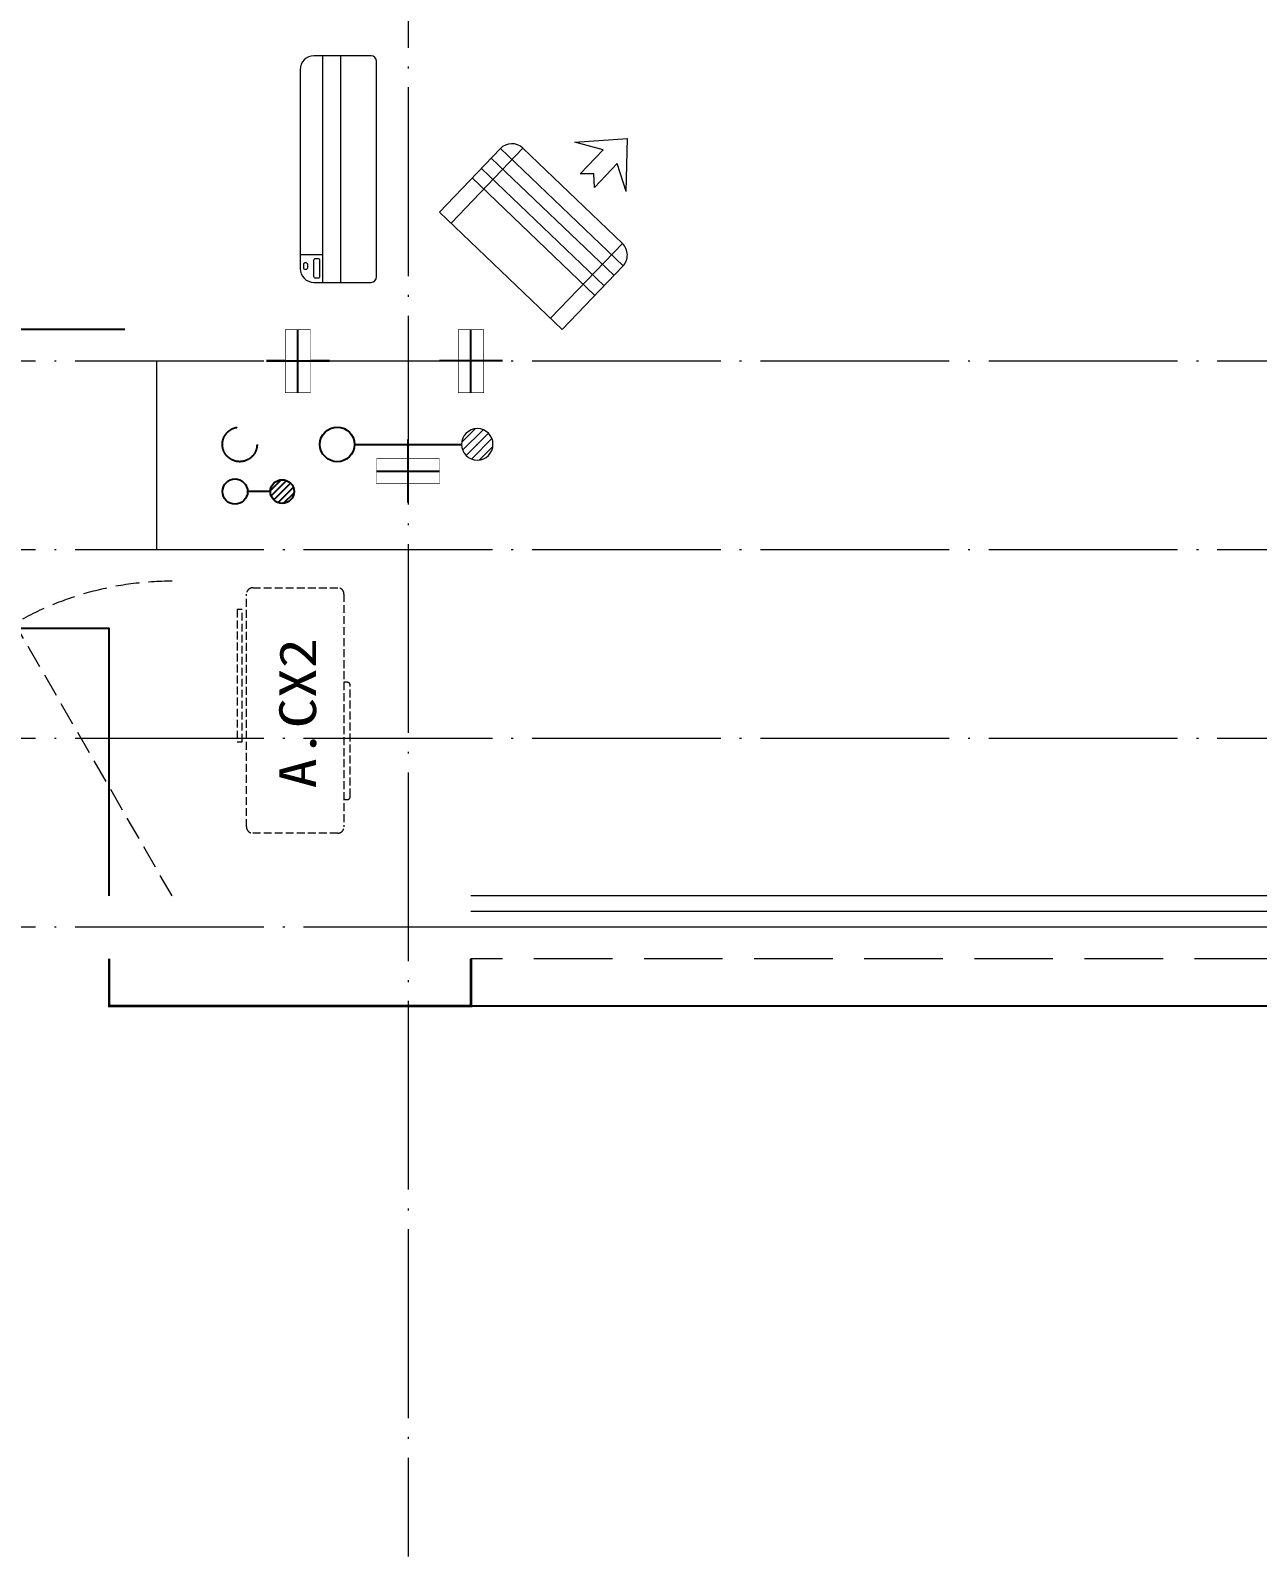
# Model space of a CAD drawing. Extents: x -518115 to 1124316, y -209821 to 1628073.
# Drawn here: x 855217 to 859117, y 439032 to 443883 of the extents above; entities that cross this region are included whole.
import ezdxf

# ---------------------------------------------------------------- set-up
doc = ezdxf.new("R2010")
doc.units = 0
doc.header["$LTSCALE"] = 1000
doc.header["$MEASUREMENT"] = 0
doc.linetypes.add('DASH', pattern=[0.35, 0.25, -0.1])
doc.linetypes.add('DOTE', pattern=[2.42, 2, -0.2, 0.02, -0.2])
for name, color, linetype in [('3.5方案汇报，与郭总、侯月琴确定户型_t8$0$2020.03.04 -1安徽标准化洋房户型(UA）_t8_t8$0$看线', 154, 'Continuous'), ('EQUIP_地漏', 7, 'Continuous'), ('VPIPE-凝结', 150, 'Continuous'), ('VPIPE-废水', 31, 'Continuous'), ('VPIPE-雨水', 4, 'DASH'), ('机电标识类', 1, 'Continuous'), ('看线', 251, 'Continuous')]:
    doc.layers.add(name, color=color, linetype=linetype)
for name, color, linetype, lineweight in [('DOTE', 19, 'DOTE', 9), ('LVTRY', 1, 'Continuous', 13), ('WINDOW', 144, 'Continuous', 15), ('平面-栏杆', 135, 'Continuous', 15), ('平面-看线', 45, 'Continuous', 15), ('平面-空调室内机', 176, 'Continuous', 9), ('平面-空调预留孔', 173, 'Continuous', 15), ('空调', 76, 'Continuous', 13)]:
    doc.layers.add(name, color=color, linetype=linetype, lineweight=lineweight)
doc.styles.add('黑体', font='')
doc.styles.get('黑体').set_extended_font_data('SimHei')

# ---------------------------------------------------------------- blocks, each defined once
blk = doc.blocks.new('dasdasf1sa2f31as32f')
for p, q in [((-116, 585.6), (43.3, 640.5)), ((82.7, 476.6), (43.3, 640.5)), ((-22.8, 585.5), (-116, 585.6)), ((-22.8, 585.5), (-73.4, 493.2)), ((32.4, 555.1), (-18.1, 462.9)), ((82.7, 476.6), (32.4, 555.1)), ((-473.5, 259.7), (-339.5, 504)), ((-269.8, 524.3), (-427.7, 236.5)), ((134.6, 245.5), (-338.8, 505.1)), ((-269.8, 524.3), (113.7, 314)), ((-31.3, 504.4), (-73.4, 493.2)), ((-18.1, 462.9), (-31.3, 504.4)), ((114.7, 208.4), (-359.1, 468.2)), ((72.3, 131.9), (-401.1, 391.6)), ((92.6, 168.8), (-380.9, 428.5)), ((113.7, 314), (-44.2, 26.2)), ((0, 0), (-473.5, 259.7)), ((134, 244.4), (0, 0))]:
    blk.add_line(p, q)
for centre, start, end in [((-294.5, 479.4), 61.2593, 151.2593), ((89, 269), 331.2593, 61.2593)]:
    blk.add_arc(centre, 51.3, start, end)
blk = doc.blocks.new('dongkong')
blk.add_wipeout([(-603756, 210771), (-603756, 210570.8), (-603836, 210570.8), (-603836, 210771)])
at = {"layer": '机电标识类', "color": 250, "linetype": 'DASH', "ltscale": 400}
for p, q in [((-603796, 210771), (-603796, 210570.8)), ((-603896, 210670.7), (-603696, 210670.7))]:
    blk.add_line(p, q, dxfattribs=at)
at = {"layer": '空调', "color": 6, "linetype": 'DASH', "const_width": 2}
blk.add_lwpolyline([(-603756, 210771), (-603756, 210570.8), (-603836, 210570.8), (-603836, 210771)], close=True, dxfattribs=at)
blk = doc.blocks.new('ferre')
at = {"layer": '平面-空调预留孔', "linetype": 'DASH', "ltscale": 0.1}
for p, q in [((93392.7, 115403.5), (93392.7, 115393.5)), ((93765.6, 115393.5), (93765.6, 115403.5)), ((93402.7, 115383.5), (93755.6, 115383.5))]:
    blk.add_line(p, q, dxfattribs=at)
blk.add_lwpolyline([(93996.7, 115742.6), (93576.8, 115742.6), (93576.8, 115727.5), (93996.7, 115727.5)], close=True, dxfattribs=at)
blk.add_lwpolyline([(94045.9, 115403.5), (93305.9, 115403.5, -0.414214), (93285.9, 115423.5), (93285.9, 115693.5, -0.414214), (93305.9, 115713.5), (94045.9, 115713.5, -0.414214), (94065.9, 115693.5), (94065.9, 115423.5, -0.414214)], format="xyb", close=True, dxfattribs=at)
for centre, start, end in [((93402.7, 115393.5), 180, 270), ((93755.6, 115393.5), 270, 0)]:
    blk.add_arc(centre, 10, start, end, dxfattribs=at)
at = {"layer": '平面-空调预留孔', "color": 251, "linetype": 'DASH', "ltscale": 0.1, "true_color": 0x636466, "style": '黑体', "width": 1.2}
blk.add_text('A.CX2', height=117.05, dxfattribs=at).set_placement((93428.3, 115492.1))
blk = doc.blocks.new('fergve')
at = {"layer": '平面-空调预留孔', "linetype": 'DASH', "ltscale": 0.1}
blk.add_blockref('ferre', (25670, -60415.8), dxfattribs=at)
blk = doc.blocks.new('GDGDRGDGDRGDR')
at = {"layer": '平面-空调室内机', "ltscale": 0.3, "rotation": 89.99999999999999}
blk.add_blockref('dongkong', (659787.3, 1046278.1), dxfattribs=at)
at = {"layer": '平面-空调预留孔'}
for name, p, rotation in [('dasdasf1sa2f31as32f', (449606.8, 442932.1), 344.9999999966897), ('fergve', (503900.7, 322375.3), 90)]:
    blk.add_blockref(name, p, dxfattribs=dict(at, rotation=rotation))
at = {"layer": '平面-空调室内机', "ltscale": 0.3, "rotation": 180}
blk.add_blockref('dongkong', (-154479.5, 653502.9), dxfattribs=at)
blk = doc.blocks.new('$TwtSys$00000141')
at = {"color": 1}
for p, q in [((-47.1, 3.8), (-5, 45.9)), ((-47.1, 3.8), (-5, 45.9)), ((-43.6, -17.5), (17.5, 43.6)), ((-43.6, -17.5), (17.5, 43.6)), ((-33.2, -33.2), (33.2, 33.2)), ((-33.2, -33.2), (33.2, 33.2)), ((-16.2, -43.5), (43.8, 16.4)), ((-16.2, -43.5), (43.8, 16.4)), ((5.7, -46.1), (46.1, -5.7)), ((5.7, -46.1), (46.1, -5.7))]:
    blk.add_line(p, q, dxfattribs=at)
blk.add_circle((0, 0), 47, dxfattribs=at)
blk.add_circle((0, 0), 47, dxfattribs=at)
blk = doc.blocks.new('$lvtry$00000171')
for p, q in [((-74.2, 10.6), (-10.6, 74.2)), ((-69.8, -27.4), (27.4, 69.8)), ((-53, -53), (53, 53)), ((-27.4, -69.8), (69.8, 27.4)), ((10.6, -74.2), (74.2, -10.6))]:
    blk.add_line(p, q)
blk.add_circle((0, 0), 75)
blk.add_point((0, 0))
blk = doc.blocks.new('A$C001338C2')
for p, q in [((845, 303.6), (55, 303.6)), ((109.1, 214.8), (109.1, 303.6)), ((0, 248.6), (0, 22)), ((900, 22), (900, 248.6)), ((22, 0), (878, 0))]:
    blk.add_line(p, q)
at = {"lineweight": 5}
for p, q in [((900, 214.8), (0, 214.8)), ((900, 143.2), (0, 143.2))]:
    blk.add_line(p, q, dxfattribs=at)
for points in [[(89.2, 226.4), (22.2, 226.4, -0.414214), (16.7, 231.9), (16.7, 243.1, -0.414214), (22.2, 248.6), (89.2, 248.6, -0.414214), (94.7, 243.1), (94.7, 231.9, -0.414214)], [(73.1, 275), (56.8, 275, -0.414214), (51.3, 280.5), (51.3, 283.4, -0.414214), (56.8, 288.9), (73.1, 288.9, -0.414214), (78.6, 283.4), (78.6, 280.5, -0.414214)]]:
    blk.add_lwpolyline(points, format="xyb", close=True)
for centre, radius, start, end in [((55, 248.6), 55, 90, 180), ((845, 248.6), 55, 360, 90), ((22, 22), 22, 180, 270), ((878, 22), 22, 270, 360)]:
    blk.add_arc(centre, radius, start, end)
blk = doc.blocks.new('GDGDGDSDA')
at = {"layer": 'DOTE', "linetype": 'DOTE', "ltscale": 0.3}
for p, q in [((447834.8, 367858.3), (447834.8, 359558.3)), ((471334.8, 363358.3), (417334.8, 363358.3)), ((447034.8, 363358.3), (447034.8, 362758.3)), ((471334.8, 362758.3), (417334.8, 362758.3)), ((471334.8, 362158.3), (417334.8, 362158.3)), ((471334.8, 361558.3), (417334.8, 361558.3))]:
    blk.add_line(p, q, dxfattribs=at)

msp = doc.modelspace()

# ---------------------------------------------------------------- linework, layer by layer
at = {"color": 30, "const_width": 8}
msp.add_lwpolyline([(855466.6, 440932.1), (855466.6, 440782.1), (856616.6, 440782.1), (856616.6, 440932.1)], dxfattribs=at)
at = {"layer": '平面-栏杆'}
msp.add_lwpolyline([(861266.6, 441032.1), (856616.6, 441032.1)], dxfattribs=at)
at = {"layer": '平面-看线', "linetype": 'DASH'}
msp.add_lwpolyline([(861266.6, 440932.1), (856616.6, 440932.1)], dxfattribs=at)
at = {"layer": '看线', "color": 202, "ltscale": 0.5}
msp.add_lwpolyline([(856616.6, 440782.1), (861266.6, 440782.1)], dxfattribs=at)

# ---------------------------------------------------------------- block references
msp.add_blockref('GDGDRGDGDRGDR', (407300, 0))

# ---------------------------------------------------------------- next in the draw order: linework, layer by layer
at = {"layer": '3.5方案汇报，与郭总、侯月琴确定户型_t8$0$2020.03.04 -1安徽标准化洋房户型(UA）_t8_t8$0$看线', "ltscale": 10}
msp.add_line((855516.6, 442932.1), (853016.6, 442932.1), dxfattribs=at)
at = {"layer": 'VPIPE-凝结', "ltscale": 0.1}
msp.add_line((856246.6, 442567.1), (856586.6, 442567.1), dxfattribs=at)
msp.add_lwpolyline([(855979, 442417.1), (855906.6, 442417.1)], dxfattribs=at)
at = {"layer": 'VPIPE-凝结'}
msp.add_circle((855866.6, 442417.1), 40, dxfattribs=at)
at = {"layer": 'VPIPE-废水'}
msp.add_circle((856191.6, 442567.1), 55, dxfattribs=at)
at = {"layer": 'VPIPE-雨水'}
msp.add_circle((855881.6, 442567.1), 55, dxfattribs=at)
at = {"layer": 'WINDOW', "color": 250, "linetype": 'DASH', "ltscale": 0.3}
msp.add_lwpolyline([(855666.6, 441132.1), (855166.6, 441998.1, -0.131652), (855666.6, 442132.1)], format="xyb", dxfattribs=at)
at = {"layer": '平面-栏杆'}
msp.add_lwpolyline([(861266.6, 441082.1), (856616.6, 441082.1)], dxfattribs=at)
at = {"layer": '平面-看线'}
msp.add_lwpolyline([(861266.6, 441132.1), (856616.6, 441132.1)], dxfattribs=at)
at = {"layer": '看线', "color": 202, "ltscale": 0.5}
msp.add_lwpolyline([(855466.6, 441132.1), (855466.6, 441982.1), (852916.6, 441982.1)], dxfattribs=at)

# ---------------------------------------------------------------- next in the draw order: block references
at = {"layer": 'EQUIP_地漏', "xscale": -0.8, "yscale": -0.8, "zscale": 0.8, "rotation": 180}
msp.add_blockref('$TwtSys$00000141', (856016.6, 442417.1), dxfattribs=at)
at = {"layer": 'LVTRY', "xscale": -0.6666666667107825, "yscale": 0.6666666667107825, "rotation": 90.00000000602213}
msp.add_blockref('$lvtry$00000171', (856636.6, 442567.1), dxfattribs=at)
at = {"layer": '平面-空调室内机', "ltscale": 0.3, "rotation": 180}
msp.add_blockref('dongkong', (252270.4, 653502.9), dxfattribs=at)
at = {"layer": '平面-空调预留孔', "xscale": 0.800000000046565, "yscale": 0.800000000046565, "zscale": 0.800000000046565, "rotation": 90.00000023343017}
msp.add_blockref('A$C001338C2', (856316.5, 443082.1), dxfattribs=at)

# ---------------------------------------------------------------- next in the draw order: block references
at = {"layer": '平面-空调室内机', "ltscale": 0.3, "xscale": -1, "rotation": 180}
msp.add_blockref('dongkong', (1459862.5, 653502.9), dxfattribs=at)

# ---------------------------------------------------------------- next in the draw order: block references
msp.add_blockref('GDGDGDSDA', (408581.8, 79473.8))

doc.saveas('drawing.dxf')
